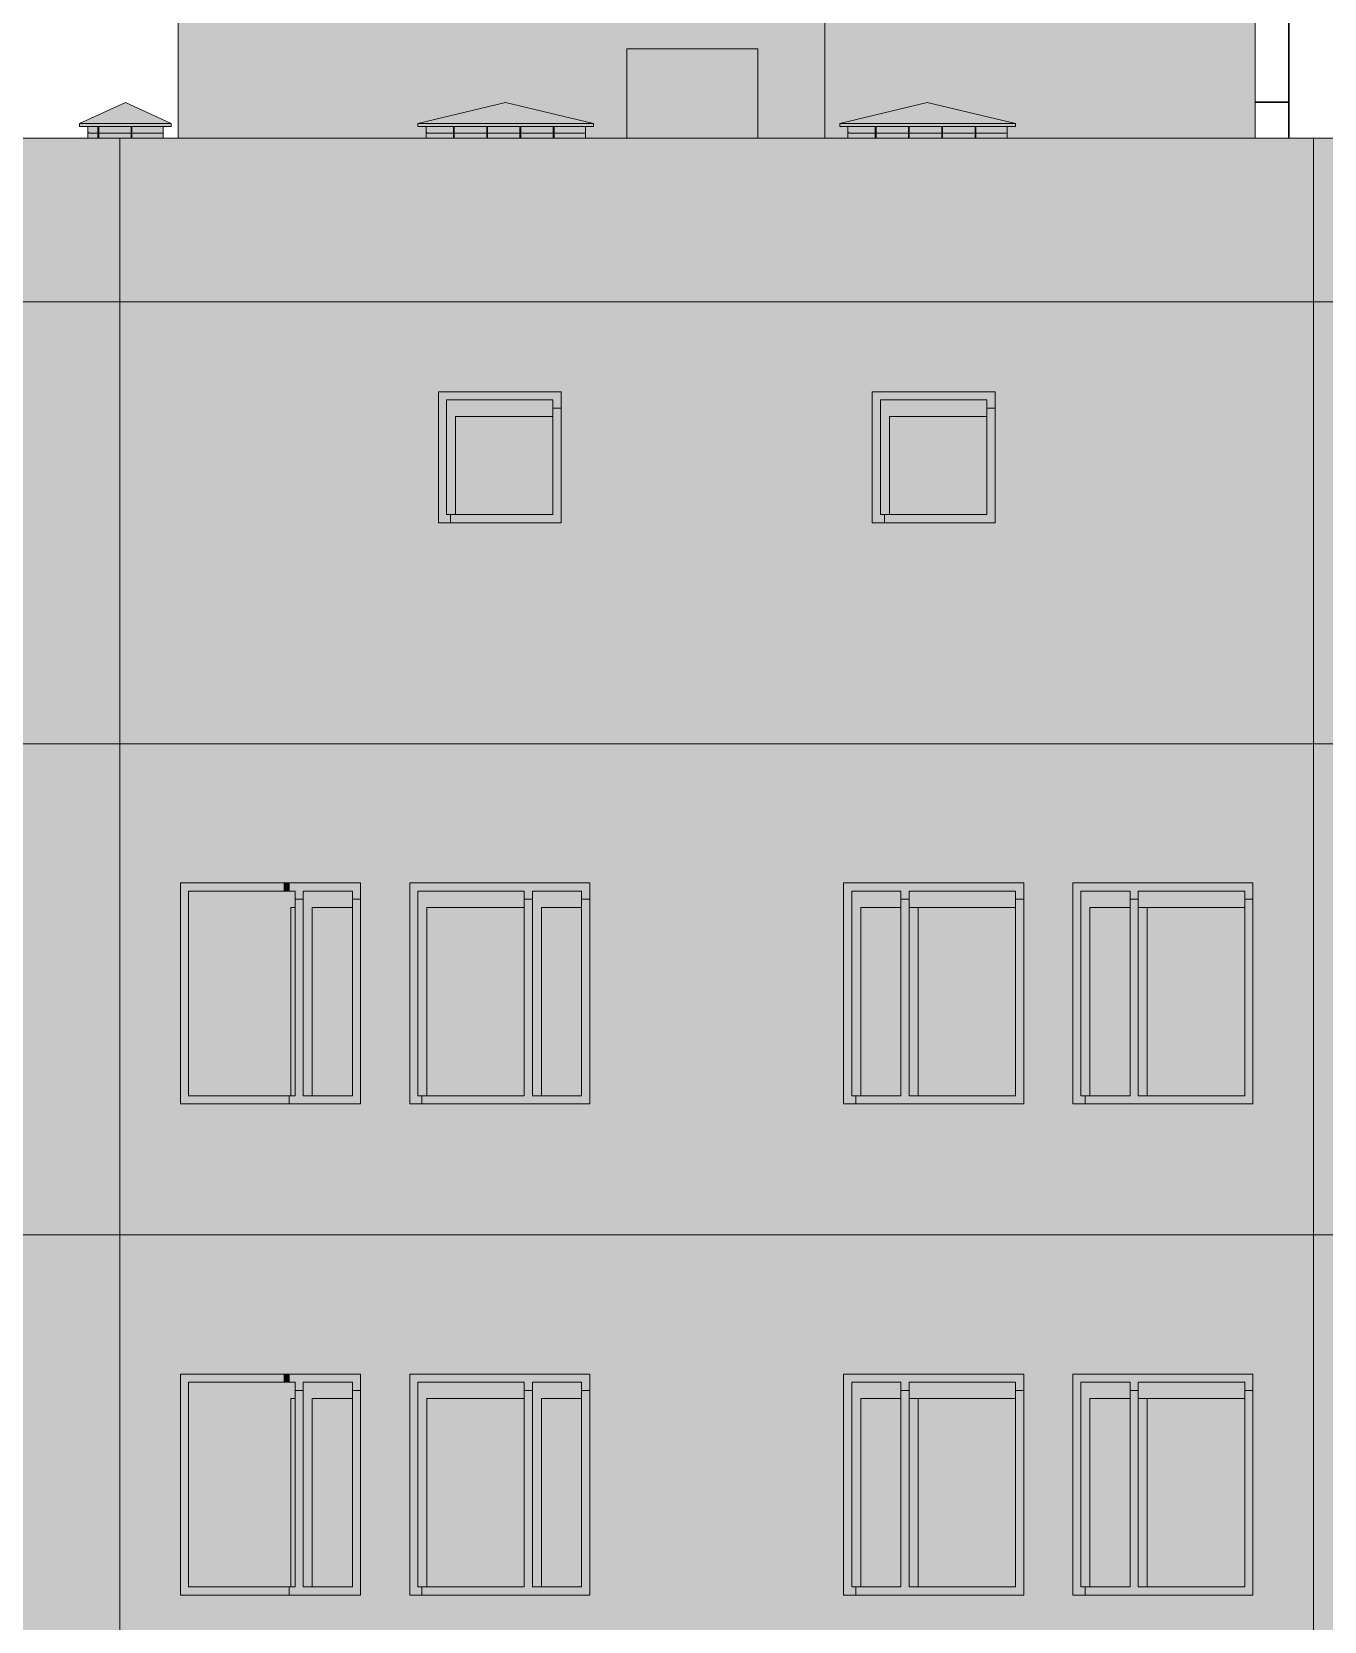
# Model space of a CAD drawing. Header units: millimetres. Extents: x 145836 to 266027, y 108786 to 206069.
# Drawn here: x 159283 to 163230, y 196719 to 201573 of the extents above; entities that cross this region are included whole.
import ezdxf

# ---------------------------------------------------------------- set-up
doc = ezdxf.new("R2010")
doc.units = ezdxf.units.MM
doc.layers.get('0').update_dxf_attribs({"color": 250})
doc.layers.add('hatch1', color=7, linetype='Continuous')

msp = doc.modelspace()

# ---------------------------------------------------------------- hatches: boundary and pattern name
at = {"lineweight": 13}
for color, points in [(253, [(159429.1, 201293.8), (159709.1, 201293.8), (159569.1, 201357.7)]), (253, [(160998.9, 201293.4), (160729.6, 201357.7), (160462.1, 201293.4)]), (253, [(162287.1, 201293.4), (162017.7, 201357.7), (161750.2, 201293.4)]), (253, [(160524.6, 200474), (160524.6, 200074), (160562, 200074), (160562, 200099), (160549.6, 200099), (160549.6, 200449), (160874.6, 200449), (160874.6, 200424), (160899.6, 200424), (160899.6, 200474)]), (253, [(162199.6, 200449), (162199.6, 200424), (162224.6, 200424), (162224.6, 200474), (161849.6, 200474), (161849.6, 200074), (161887, 200074), (161887, 200099), (161874.6, 200099), (161874.6, 200449)]), (255, [(160899.6, 200424), (160874.6, 200424), (160874.6, 200099), (160562, 200099), (160562, 200074), (160899.6, 200074)]), (255, [(162199.6, 200099), (161887, 200099), (161887, 200074), (162224.6, 200074), (162224.6, 200424), (162199.6, 200424)]), (255, [(163012.1, 198924), (162987.1, 198924), (162987.1, 198324), (162662.1, 198324), (162662.1, 198924), (162637.1, 198924), (162637.1, 198324), (162499.5, 198324), (162499.5, 198299), (163012.1, 198299)]), (255, [(163012.1, 197424), (162987.1, 197424), (162987.1, 196824), (162662.1, 196824), (162662.1, 197424), (162637.1, 197424), (162637.1, 196824), (162499.5, 196824), (162499.5, 196799), (163012.1, 196799)])]:
    msp.add_hatch(color=color, dxfattribs=at).paths.add_polyline_path(points)
at = {"lineweight": 13, "true_color": 0x787878}
h = msp.add_hatch(color=8, dxfattribs=at)
h.paths.add_polyline_path([(159429.1, 201293.8), (159429.1, 201283.8), (159709.1, 201283.8), (159709.1, 201293.8)])
h.paths.add_polyline_path([(159458.8, 201264.2), (159454.1, 201267.3), (159454.1, 201249), (159684.1, 201249), (159684.1, 201264.2)])
at = {"lineweight": 13, "true_color": 0x5c5c5c}
for points in [[(159684.1, 201283.8), (159454.1, 201283.8), (159454.1, 201267.3), (159458.8, 201264.2), (159684.1, 201264.2)], [(160973.9, 201264.2), (160973.9, 201283.8), (160487.1, 201283.8), (160487.1, 201267.3), (160491.8, 201264.2)], [(162262.1, 201264.2), (162262.1, 201283.8), (161775.2, 201283.8), (161775.2, 201267.3), (161780, 201264.2)]]:
    msp.add_hatch(color=251, dxfattribs=at).paths.add_polyline_path(points)
at = {"lineweight": 13}
h = msp.add_hatch(dxfattribs=at)
h.set_pattern_fill('AR-B816C', color=256, scale=0.25, style=0)
h.set_pattern_definition([(0, (-2666.16, 265905.47), (50.8, 50.8), [99.21875, -2.38125]), (0, (-2716.96, 265907.853), (50.8, 50.8), [99.21875, -2.38125]), (90, (-2666.16, 265905.47), (-50.8, 50.8), [-53.18125, 48.41875]), (90, (-2668.544, 265905.47), (-50.8, 50.8), [-53.18125, 48.41875])])
h.paths.add_polyline_path([(159684.1, 201283.8), (159454.1, 201283.8), (159454.1, 201267.3), (159458.8, 201264.2), (159684.1, 201264.2)])
h.paths.add_polyline_path([(159684.1, 201264.2), (159458.8, 201264.2), (159454.1, 201267.3), (159454.1, 201249), (159684.1, 201249)])
at = {"lineweight": 13, "true_color": 0x787878}
for points in [[(160998.9, 201293.4), (160462.1, 201293.4), (160462.1, 201283.8), (160998.9, 201283.8)], [(160973.9, 201264.2), (160491.8, 201264.2), (160487.1, 201267.3), (160487.1, 201249), (160973.9, 201249)], [(162287.1, 201293.4), (161750.2, 201293.4), (161750.2, 201283.8), (162287.1, 201283.8)], [(162262.1, 201264.2), (161780, 201264.2), (161775.2, 201267.3), (161775.2, 201249), (162262.1, 201249)]]:
    msp.add_hatch(color=8, dxfattribs=at).paths.add_polyline_path(points)
at = {"lineweight": 13}
h = msp.add_hatch(dxfattribs=at)
h.set_pattern_fill('AR-B816C', color=256, scale=0.25, style=0)
h.set_pattern_definition([(0, (-6965.287, 265101.4), (50.8, 50.8), [99.21875, -2.38125]), (0, (-7016.087, 265103.78), (50.8, 50.8), [99.21875, -2.38125]), (90, (-6965.287, 265101.4), (-50.8, 50.8), [-53.18125, 48.41875]), (90, (-6967.67, 265101.4), (-50.8, 50.8), [-53.18125, 48.41875])])
h.paths.add_polyline_path([(160973.9, 201283.8), (160487.1, 201283.8), (160487.1, 201267.3), (160491.8, 201264.2), (160973.9, 201264.2)])
h.paths.add_polyline_path([(160973.9, 201264.2), (160491.8, 201264.2), (160487.1, 201267.3), (160487.1, 201249), (160973.9, 201249)])
h = msp.add_hatch(dxfattribs=at)
h.set_pattern_fill('AR-B816C', color=256, scale=0.25, style=0)
h.set_pattern_definition([(0, (-5677.12, 265101.4), (50.8, 50.8), [99.21875, -2.38125]), (0, (-5727.92, 265103.78), (50.8, 50.8), [99.21875, -2.38125]), (90, (-5677.12, 265101.4), (-50.8, 50.8), [-53.18125, 48.41875]), (90, (-5679.5, 265101.4), (-50.8, 50.8), [-53.18125, 48.41875])])
h.paths.add_polyline_path([(162262.1, 201283.8), (161775.2, 201283.8), (161775.2, 201267.3), (161780, 201264.2), (162262.1, 201264.2)])
h.paths.add_polyline_path([(162262.1, 201264.2), (161780, 201264.2), (161775.2, 201267.3), (161775.2, 201249), (162262.1, 201249)])
at = {"lineweight": 13, "true_color": 0x5c6d75}
for points in [[(160549.6, 200449), (160549.6, 200099), (160577, 200099), (160577, 200399), (160874.6, 200399), (160874.6, 200449)], [(162199.6, 200399), (162199.6, 200449), (161874.6, 200449), (161874.6, 200099), (161902, 200099), (161902, 200399)]]:
    msp.add_hatch(color=147, dxfattribs=at).paths.add_polyline_path(points)
at = {"lineweight": 13, "true_color": 0x70858f}
h = msp.add_hatch(color=8, dxfattribs=at)
h.paths.add_polyline_path([(161902, 200399), (161902, 200099), (162199.6, 200099), (162199.6, 200399)])
h.paths.add_polyline_path([(160577, 200399), (160577, 200099), (160874.6, 200099), (160874.6, 200399)])
at = {"lineweight": 13, "true_color": 0x787878}
h = msp.add_hatch(color=8, dxfattribs=at)
h.dxf.hatch_style = 1
h.paths.add_polyline_path([(160052.1, 198974), (159737.1, 198974), (159737.1, 198299), (160052.1, 198299), (160052.1, 198324), (159762.1, 198324), (159762.1, 198949), (160052.1, 198949)])
h.paths.add_polyline_path([(160069, 198324), (160052.1, 198324), (160052.1, 198299), (160069, 198299)])
h = msp.add_hatch(color=8, dxfattribs=at)
h.dxf.hatch_style = 1
h.paths.add_polyline_path([(160069, 198974), (160052.1, 198974), (160052.1, 198949), (160069, 198949)])
at = {"lineweight": 13}
h = msp.add_hatch(color=253, dxfattribs=at)
h.dxf.hatch_style = 1
h.paths.add_polyline_path([(160287.1, 198974), (160069, 198974), (160069, 198949), (160087.1, 198949), (160087.1, 198924), (160112.1, 198924), (160112.1, 198949), (160262.1, 198949), (160262.1, 198924), (160287.1, 198924)])
h = msp.add_hatch(color=253, dxfattribs=at)
h.dxf.hatch_style = 1
h.paths.add_polyline_path([(160787.1, 198949), (160787.1, 198924), (160812.1, 198924), (160812.1, 198949), (160962.1, 198949), (160962.1, 198924), (160987.1, 198924), (160987.1, 198974), (160437.1, 198974), (160437.1, 198299), (160474.5, 198299), (160474.5, 198324), (160462.1, 198324), (160462.1, 198949)])
at = {"lineweight": 20}
for color, points in [(253, [(161762.1, 198974), (161762.1, 198299), (161799.5, 198299), (161799.5, 198324), (161787.1, 198324), (161787.1, 198949), (161937.1, 198949), (161937.1, 198924), (161962.1, 198924), (161962.1, 198949), (162287.1, 198949), (162287.1, 198924), (162312.1, 198924), (162312.1, 198974)]), (253, [(162462.1, 198299), (162499.5, 198299), (162499.5, 198324), (162487.1, 198324), (162487.1, 198949), (162637.1, 198949), (162637.1, 198924), (162662.1, 198924), (162662.1, 198949), (162987.1, 198949), (162987.1, 198924), (163012.1, 198924), (163012.1, 198974), (162462.1, 198974)]), (255, [(162287.1, 198324), (161962.1, 198324), (161962.1, 198924), (161937.1, 198924), (161937.1, 198324), (161799.5, 198324), (161799.5, 198299), (162312.1, 198299), (162312.1, 198924), (162287.1, 198924)]), (253, [(161762.1, 197474), (161762.1, 196799), (161799.5, 196799), (161799.5, 196824), (161787.1, 196824), (161787.1, 197449), (161937.1, 197449), (161937.1, 197424), (161962.1, 197424), (161962.1, 197449), (162287.1, 197449), (162287.1, 197424), (162312.1, 197424), (162312.1, 197474)]), (253, [(162462.1, 196799), (162499.5, 196799), (162499.5, 196824), (162487.1, 196824), (162487.1, 197449), (162637.1, 197449), (162637.1, 197424), (162662.1, 197424), (162662.1, 197449), (162987.1, 197449), (162987.1, 197424), (163012.1, 197424), (163012.1, 197474), (162462.1, 197474)]), (255, [(162287.1, 196824), (161962.1, 196824), (161962.1, 197424), (161937.1, 197424), (161937.1, 196824), (161799.5, 196824), (161799.5, 196799), (162312.1, 196799), (162312.1, 197424), (162287.1, 197424)])]:
    msp.add_hatch(color=color, dxfattribs=at).paths.add_polyline_path(points)
at = {"lineweight": 13, "true_color": 0x5c6d75}
h = msp.add_hatch(color=147, dxfattribs=at)
h.dxf.hatch_style = 1
h.paths.add_polyline_path([(160087.1, 198949), (160052.1, 198949), (160052.1, 198324), (160073.9, 198324), (160073.9, 198899), (160087.1, 198899)])
h.paths.add_polyline_path([(160052.1, 198949), (159762.1, 198949), (159762.1, 198324), (160052.1, 198324)])
h = msp.add_hatch(color=147, dxfattribs=at)
h.dxf.hatch_style = 1
h.paths.add_polyline_path([(160262.1, 198899), (160262.1, 198949), (160112.1, 198949), (160112.1, 198324), (160139.5, 198324), (160139.5, 198899)])
h = msp.add_hatch(color=147, dxfattribs=at)
h.paths.add_polyline_path([(160787.1, 198899), (160787.1, 198949), (160462.1, 198949), (160462.1, 198324), (160489.5, 198324), (160489.5, 198899)])
h.paths.add_polyline_path([(160962.1, 198899), (160962.1, 198949), (160812.1, 198949), (160812.1, 198324), (160839.5, 198324), (160839.5, 198899)])
at = {"lineweight": 20, "true_color": 0x5c6d75}
h = msp.add_hatch(color=147, dxfattribs=at)
h.paths.add_polyline_path([(162287.1, 198899), (162287.1, 198949), (161962.1, 198949), (161962.1, 198899)])
h.paths.add_polyline_path([(161937.1, 198899), (161937.1, 198949), (161787.1, 198949), (161787.1, 198324), (161814.5, 198324), (161814.5, 198899)])
for points in [[(162487.1, 198949), (162487.1, 198324), (162514.5, 198324), (162514.5, 198899), (162637.1, 198899), (162637.1, 198949)], [(162987.1, 198899), (162987.1, 198949), (162662.1, 198949), (162662.1, 198899)], [(162487.1, 197449), (162487.1, 196824), (162514.5, 196824), (162514.5, 197399), (162637.1, 197399), (162637.1, 197449)], [(162987.1, 197399), (162987.1, 197449), (162662.1, 197449), (162662.1, 197399)]]:
    msp.add_hatch(color=147, dxfattribs=at).paths.add_polyline_path(points)
at = {"lineweight": 13}
h = msp.add_hatch(color=255, dxfattribs=at)
h.dxf.hatch_style = 1
h.paths.add_polyline_path([(160287.1, 198924), (160262.1, 198924), (160262.1, 198324), (160112.1, 198324), (160112.1, 198924), (160087.1, 198924), (160087.1, 198324), (160069, 198324), (160069, 198299), (160287.1, 198299)])
h.paths.add_polyline_path([(160987.1, 198924), (160962.1, 198924), (160962.1, 198324), (160812.1, 198324), (160812.1, 198924), (160787.1, 198924), (160787.1, 198324), (160474.5, 198324), (160474.5, 198299), (160987.1, 198299)])
at = {"lineweight": 13, "true_color": 0x70858f}
h = msp.add_hatch(color=8, dxfattribs=at)
h.dxf.hatch_style = 1
h.paths.add_polyline_path([(160087.1, 198899), (160073.9, 198899), (160073.9, 198324), (160087.1, 198324)])
h.paths.add_polyline_path([(160262.1, 198899), (160139.5, 198899), (160139.5, 198324), (160262.1, 198324)])
h = msp.add_hatch(color=8, dxfattribs=at)
h.dxf.hatch_style = 1
h.paths.add_polyline_path([(160489.5, 198899), (160489.5, 198324), (160787.1, 198324), (160787.1, 198899)])
h.paths.add_polyline_path([(160839.5, 198324), (160962.1, 198324), (160962.1, 198899), (160839.5, 198899)])
h = msp.add_hatch(color=8, dxfattribs=at)
h.paths.add_polyline_path([(162287.1, 198899), (161989.5, 198899), (161989.5, 198324), (162287.1, 198324)])
h.paths.add_polyline_path([(161814.5, 198324), (161937.1, 198324), (161937.1, 198899), (161814.5, 198899)])
at = {"lineweight": 13, "true_color": 0x5c6d75}
h = msp.add_hatch(color=147, dxfattribs=at)
h.paths.add_polyline_path([(161989.5, 198899), (161962.1, 198899), (161962.1, 198324), (161989.5, 198324)])
h.paths.add_polyline_path([(162662.1, 198324), (162689.5, 198324), (162689.5, 198899), (162662.1, 198899)])
at = {"lineweight": 13, "true_color": 0x70858f}
h = msp.add_hatch(color=8, dxfattribs=at)
h.paths.add_polyline_path([(162689.5, 198324), (162987.1, 198324), (162987.1, 198899), (162689.5, 198899)])
h.paths.add_polyline_path([(162637.1, 198899), (162514.5, 198899), (162514.5, 198324), (162637.1, 198324)])
at = {"lineweight": 13, "true_color": 0x787878}
h = msp.add_hatch(color=8, dxfattribs=at)
h.dxf.hatch_style = 1
h.paths.add_polyline_path([(160052.1, 197474), (159737.1, 197474), (159737.1, 196799), (160052.1, 196799), (160052.1, 196824), (159762.1, 196824), (159762.1, 197449), (160052.1, 197449)])
h.paths.add_polyline_path([(160069, 196824), (160052.1, 196824), (160052.1, 196799), (160069, 196799)])
h = msp.add_hatch(color=8, dxfattribs=at)
h.dxf.hatch_style = 1
h.paths.add_polyline_path([(160069, 197474), (160052.1, 197474), (160052.1, 197449), (160069, 197449)])
at = {"lineweight": 13}
h = msp.add_hatch(color=253, dxfattribs=at)
h.dxf.hatch_style = 1
h.paths.add_polyline_path([(160287.1, 197474), (160069, 197474), (160069, 197449), (160087.1, 197449), (160087.1, 197424), (160112.1, 197424), (160112.1, 197449), (160262.1, 197449), (160262.1, 197424), (160287.1, 197424)])
h = msp.add_hatch(color=253, dxfattribs=at)
h.dxf.hatch_style = 1
h.paths.add_polyline_path([(160787.1, 197449), (160787.1, 197424), (160812.1, 197424), (160812.1, 197449), (160962.1, 197449), (160962.1, 197424), (160987.1, 197424), (160987.1, 197474), (160437.1, 197474), (160437.1, 196799), (160474.5, 196799), (160474.5, 196824), (160462.1, 196824), (160462.1, 197449)])
at = {"lineweight": 13, "true_color": 0x5c6d75}
h = msp.add_hatch(color=147, dxfattribs=at)
h.dxf.hatch_style = 1
h.paths.add_polyline_path([(160087.1, 197449), (160052.1, 197449), (160052.1, 196824), (160073.9, 196824), (160073.9, 197399), (160087.1, 197399)])
h.paths.add_polyline_path([(160052.1, 197449), (159762.1, 197449), (159762.1, 196824), (160052.1, 196824)])
at = {"lineweight": 13}
h = msp.add_hatch(color=255, dxfattribs=at)
h.dxf.hatch_style = 1
h.paths.add_polyline_path([(160287.1, 197424), (160262.1, 197424), (160262.1, 196824), (160112.1, 196824), (160112.1, 197424), (160087.1, 197424), (160087.1, 196824), (160069, 196824), (160069, 196799), (160287.1, 196799)])
h.paths.add_polyline_path([(160987.1, 197424), (160962.1, 197424), (160962.1, 196824), (160812.1, 196824), (160812.1, 197424), (160787.1, 197424), (160787.1, 196824), (160474.5, 196824), (160474.5, 196799), (160987.1, 196799)])
at = {"lineweight": 13, "true_color": 0x5c6d75}
h = msp.add_hatch(color=147, dxfattribs=at)
h.dxf.hatch_style = 1
h.paths.add_polyline_path([(160262.1, 197399), (160262.1, 197449), (160112.1, 197449), (160112.1, 196824), (160139.5, 196824), (160139.5, 197399)])
h = msp.add_hatch(color=147, dxfattribs=at)
h.paths.add_polyline_path([(160787.1, 197399), (160787.1, 197449), (160462.1, 197449), (160462.1, 196824), (160489.5, 196824), (160489.5, 197399)])
h.paths.add_polyline_path([(160962.1, 197399), (160962.1, 197449), (160812.1, 197449), (160812.1, 196824), (160839.5, 196824), (160839.5, 197399)])
at = {"lineweight": 20, "true_color": 0x5c6d75}
h = msp.add_hatch(color=147, dxfattribs=at)
h.paths.add_polyline_path([(162287.1, 197399), (162287.1, 197449), (161962.1, 197449), (161962.1, 197399)])
h.paths.add_polyline_path([(161937.1, 197399), (161937.1, 197449), (161787.1, 197449), (161787.1, 196824), (161814.5, 196824), (161814.5, 197399)])
at = {"lineweight": 13, "true_color": 0x70858f}
h = msp.add_hatch(color=8, dxfattribs=at)
h.dxf.hatch_style = 1
h.paths.add_polyline_path([(160087.1, 197399), (160073.9, 197399), (160073.9, 196824), (160087.1, 196824)])
h.paths.add_polyline_path([(160262.1, 197399), (160139.5, 197399), (160139.5, 196824), (160262.1, 196824)])
h = msp.add_hatch(color=8, dxfattribs=at)
h.dxf.hatch_style = 1
h.paths.add_polyline_path([(160489.5, 197399), (160489.5, 196824), (160787.1, 196824), (160787.1, 197399)])
h.paths.add_polyline_path([(160839.5, 196824), (160962.1, 196824), (160962.1, 197399), (160839.5, 197399)])
h = msp.add_hatch(color=8, dxfattribs=at)
h.paths.add_polyline_path([(162287.1, 197399), (161989.5, 197399), (161989.5, 196824), (162287.1, 196824)])
h.paths.add_polyline_path([(161814.5, 196824), (161937.1, 196824), (161937.1, 197399), (161814.5, 197399)])
at = {"lineweight": 13, "true_color": 0x5c6d75}
h = msp.add_hatch(color=147, dxfattribs=at)
h.paths.add_polyline_path([(161989.5, 197399), (161962.1, 197399), (161962.1, 196824), (161989.5, 196824)])
h.paths.add_polyline_path([(162662.1, 196824), (162689.5, 196824), (162689.5, 197399), (162662.1, 197399)])
at = {"lineweight": 13, "true_color": 0x70858f}
h = msp.add_hatch(color=8, dxfattribs=at)
h.paths.add_polyline_path([(162689.5, 196824), (162987.1, 196824), (162987.1, 197399), (162689.5, 197399)])
h.paths.add_polyline_path([(162637.1, 197399), (162514.5, 197399), (162514.5, 196824), (162637.1, 196824)])
at = {"layer": 'hatch1', "lineweight": 20, "true_color": 0xc98238}
h = msp.add_hatch(color=23, dxfattribs=at)
h.dxf.hatch_style = 1
h.paths.add_polyline_path([(161705, 202448.5), (159730, 202448.5), (159730, 201249), (160487.1, 201249), (160487.1, 201283.8), (160462.1, 201283.8), (160462.1, 201293.4), (160729.6, 201357.7), (160998.9, 201293.4), (160998.9, 201283.8), (160973.9, 201283.8), (160973.9, 201249), (161100.5, 201249), (161100.5, 201521.6), (161500.5, 201521.6), (161500.5, 201249), (161705, 201249)])
h.paths.add_polyline_path([(161100.5, 202323.7), (161475.5, 202323.7), (161475.5, 201923.7), (161100.5, 201923.7)], flags=16)
h.paths.add_polyline_path([(161125.5, 202298.7), (161450.5, 202298.7), (161450.5, 201948.7), (161125.5, 201948.7)], flags=0)
h = msp.add_hatch(color=23, dxfattribs=at)
h.dxf.hatch_style = 1
h.paths.add_polyline_path([(163019.2, 201753.4), (161705, 201753.4), (161705, 201249), (161775.2, 201249), (161775.2, 201283.8), (161750.2, 201283.8), (161750.2, 201293.4), (162017.7, 201357.7), (162287.1, 201293.4), (162287.1, 201283.8), (162262.1, 201283.8), (162262.1, 201249), (163019.2, 201249)])
at = {"layer": 'hatch1', "lineweight": 13, "true_color": 0x776950}
msp.add_hatch(color=47, dxfattribs=at).paths.add_polyline_path([(161500.5, 201521.6), (161100.5, 201521.6), (161100.5, 201249), (161137.1, 201249), (161137.1, 201484.9), (161500.5, 201484.9)])
at = {"layer": 'hatch1', "lineweight": 13, "true_color": 0xa19072}
msp.add_hatch(color=252, dxfattribs=at).paths.add_polyline_path([(161500.5, 201484.9), (161137.1, 201484.9), (161137.1, 201249), (161500.5, 201249)])
at = {"layer": 'hatch1', "lineweight": 13, "true_color": 0xf1e5a2}
h = msp.add_hatch(color=41, dxfattribs=at)
h.paths.add_polyline_path([(159552.1, 200749), (159552.1, 201249), (156067.2, 201249), (156067.2, 200749)])
h.paths.add_polyline_path([(163197.1, 201249), (163197.1, 200749), (166681.9, 200749), (166681.9, 201249)])
at = {"layer": 'hatch1', "lineweight": 13, "true_color": 0xeedf8c}
h = msp.add_hatch(color=41, dxfattribs=at)
h.dxf.hatch_style = 1
h.paths.add_polyline_path([(161374.6, 201249), (159552.1, 201249), (160052.1, 200936.1), (160052.1, 200749), (161374.6, 200749)])
h.paths.add_polyline_path([(163197.1, 201249), (161374.6, 201249), (161374.6, 200749), (163197.1, 200749)])
h.paths.add_polyline_path([(163197.1, 200749), (161374.6, 200749), (161374.6, 199399), (163197.1, 199399)])
h.paths.add_polyline_path([(161849.6, 200474), (162224.6, 200474), (162224.6, 200074), (161849.6, 200074)], flags=16)
h.paths.add_polyline_path([(161874.6, 200449), (162199.6, 200449), (162199.6, 200099), (161874.6, 200099)], flags=0)
h.paths.add_polyline_path([(161374.6, 200749), (160052.1, 200749), (160052.1, 199399), (161374.6, 199399)])
h.paths.add_polyline_path([(160899.6, 200474), (160899.6, 200074), (160524.6, 200074), (160524.6, 200474)], flags=16)
h.paths.add_polyline_path([(160874.6, 200099), (160549.6, 200099), (160549.6, 200449), (160874.6, 200449)], flags=0)
at = {"layer": 'hatch1', "lineweight": 13, "true_color": 0xb7ab6c}
h = msp.add_hatch(color=43, dxfattribs=at)
h.dxf.hatch_style = 1
h.paths.add_polyline_path([(160052.1, 200749), (160052.1, 200936.1), (159552.1, 201249), (159552.1, 200749)])
h.paths.add_polyline_path([(159552.1, 200749), (159552.1, 199399), (160052.1, 199399), (160052.1, 200749)])
at = {"layer": 'hatch1', "lineweight": 13, "true_color": 0xf1e5a2}
h = msp.add_hatch(color=41, dxfattribs=at)
h.dxf.hatch_style = 1
h.paths.add_polyline_path([(159552.1, 199399), (159552.1, 200749), (156067.2, 200749), (156067.2, 199399)])
h.paths.add_polyline_path([(158674.6, 200074), (158674.6, 200474), (159049.6, 200474), (159049.6, 200074)], flags=16)
h.paths.add_polyline_path([(158699.6, 200099), (158699.6, 200449), (159024.6, 200449), (159024.6, 200099)], flags=0)
h = msp.add_hatch(color=41, dxfattribs=at)
h.dxf.hatch_style = 1
h.paths.add_polyline_path([(163197.1, 200749), (163197.1, 199399), (166681.9, 199399), (166681.9, 200749)])
h = msp.add_hatch(color=41, dxfattribs=at)
h.dxf.hatch_style = 1
h.paths.add_polyline_path([(156067.2, 199399), (156067.2, 198974), (156612.1, 198974), (156612.1, 198299), (156067.2, 198299), (156067.2, 197899), (159552.1, 197899), (159552.1, 199399)])
h.paths.add_polyline_path([(159137.1, 198974), (159137.1, 198299), (158587.1, 198299), (158587.1, 198974)], flags=16)
h.paths.add_polyline_path([(158937.1, 198949), (159112.1, 198949), (159112.1, 198324), (158962.1, 198324), (158612.1, 198324), (158612.1, 198949)], flags=0)
h.paths.add_polyline_path([(158437.1, 198974), (158437.1, 198299), (157887.1, 198299), (157887.1, 198974)], flags=16)
h.paths.add_polyline_path([(158412.1, 198949), (158412.1, 198324), (158262.1, 198324), (157912.1, 198324), (157912.1, 198949), (158237.1, 198949)], flags=0)
h.paths.add_polyline_path([(157762.1, 198974), (157762.1, 198299), (156862.1, 198299), (156862.1, 198974)], flags=16)
h.paths.add_polyline_path([(157737.1, 198949), (157737.1, 198324), (157587.1, 198324), (157237.1, 198324), (156887.1, 198324), (156887.1, 198949), (157212.1, 198949), (157562.1, 198949)], flags=0)
at = {"layer": 'hatch1', "lineweight": 13, "true_color": 0xb7ab6c}
h = msp.add_hatch(color=43, dxfattribs=at)
h.dxf.hatch_style = 1
h.paths.add_polyline_path([(159552.1, 199399), (159552.1, 197899), (160052.1, 197899), (160052.1, 198299), (159737.1, 198299), (159737.1, 198974), (160052.1, 198974), (160052.1, 199399)])
at = {"layer": 'hatch1', "lineweight": 13, "true_color": 0xeedf8c}
h = msp.add_hatch(color=41, dxfattribs=at)
h.dxf.hatch_style = 1
h.paths.add_polyline_path([(161374.6, 199399), (160052.1, 199399), (160052.1, 198974), (160287.1, 198974), (160287.1, 198299), (160052.1, 198299), (160052.1, 197899), (161374.6, 197899)])
h.paths.add_polyline_path([(160987.1, 198974), (160987.1, 198299), (160437.1, 198299), (160437.1, 198974)], flags=16)
h.paths.add_polyline_path([(160962.1, 198949), (160962.1, 198324), (160812.1, 198324), (160812.1, 198924), (160787.1, 198924), (160787.1, 198324), (160462.1, 198324), (160462.1, 198949), (160787.1, 198949), (160787.1, 198924), (160812.1, 198924), (160812.1, 198949)], flags=0)
h.paths.add_polyline_path([(163197.1, 199399), (161374.6, 199399), (161374.6, 197899), (163197.1, 197899)])
h.paths.add_polyline_path([(161762.1, 198974), (162312.1, 198974), (162312.1, 198299), (161762.1, 198299)], flags=16)
h.paths.add_polyline_path([(161787.1, 198949), (161937.1, 198949), (161937.1, 198924), (161962.1, 198924), (161962.1, 198949), (162287.1, 198949), (162287.1, 198324), (161962.1, 198324), (161962.1, 198924), (161937.1, 198924), (161937.1, 198324), (161787.1, 198324)], flags=0)
h.paths.add_polyline_path([(162462.1, 198974), (163012.1, 198974), (163012.1, 198299), (162462.1, 198299)], flags=16)
h.paths.add_polyline_path([(162487.1, 198949), (162637.1, 198949), (162637.1, 198924), (162662.1, 198924), (162662.1, 198949), (162987.1, 198949), (162987.1, 198324), (162662.1, 198324), (162662.1, 198924), (162637.1, 198924), (162637.1, 198324), (162487.1, 198324)], flags=0)
at = {"layer": 'hatch1', "lineweight": 13, "true_color": 0xf1e5a2}
h = msp.add_hatch(color=41, dxfattribs=at)
h.dxf.hatch_style = 1
h.paths.add_polyline_path([(163197.1, 199399), (163197.1, 197899), (166681.9, 197899), (166681.9, 198299), (166137.1, 198299), (166137.1, 198974), (166681.9, 198974), (166681.9, 199399)])
h.paths.add_polyline_path([(164312.1, 198974), (164312.1, 198299), (164862.1, 198299), (164862.1, 198974)], flags=16)
h.paths.add_polyline_path([(164337.1, 198949), (164487.1, 198949), (164337.1, 198949), (164337.1, 198324), (164512.1, 198324), (164337.1, 198324)], flags=0)
h.paths.add_polyline_path([(164987.1, 198974), (165887.1, 198974), (165887.1, 198299), (164987.1, 198299)], flags=16)
h.paths.add_polyline_path([(165012.1, 198949), (165162.1, 198949), (165512.1, 198949), (165862.1, 198949), (165862.1, 198324), (165537.1, 198324), (165187.1, 198324), (165012.1, 198324)], flags=0)
at = {"layer": 'hatch1', "lineweight": 13, "true_color": 0xc98238}
h = msp.add_hatch(color=23, dxfattribs=at)
h.dxf.hatch_style = 1
h.paths.add_polyline_path([(156067.2, 197899), (156067.2, 197474), (156612.1, 197474), (156612.1, 196799), (156067.2, 196799), (156067.2, 196399), (159552.1, 196399), (159552.1, 197899)])
h.paths.add_polyline_path([(158437.1, 197474), (158437.1, 196799), (157887.1, 196799), (157887.1, 197474)], flags=16)
h.paths.add_polyline_path([(158237.1, 197449), (158412.1, 197449), (158412.1, 196824), (158262.1, 196824), (157912.1, 196824), (157912.1, 197449)], flags=0)
h.paths.add_polyline_path([(157762.1, 197474), (157762.1, 196799), (156862.1, 196799), (156862.1, 197474)], flags=16)
h.paths.add_polyline_path([(157737.1, 197449), (157737.1, 196824), (157587.1, 196824), (157237.1, 196824), (156887.1, 196824), (156887.1, 197449), (157212.1, 197449), (157562.1, 197449)], flags=0)
h.paths.add_polyline_path([(158587.1, 197474), (159137.1, 197474), (159137.1, 196799), (158587.1, 196799)], flags=16)
h.paths.add_polyline_path([(158612.1, 197449), (158937.1, 197449), (159112.1, 197449), (159112.1, 196824), (158962.1, 196824), (158612.1, 196824)], flags=0)
at = {"layer": 'hatch1', "lineweight": 13, "true_color": 0x845624}
h = msp.add_hatch(color=27, dxfattribs=at)
h.dxf.hatch_style = 1
h.paths.add_polyline_path([(159552.1, 197899), (159552.1, 196866.4), (159552.1, 196399), (160052.1, 196399), (160052.1, 196799), (159737.1, 196799), (159737.1, 197474), (160052.1, 197474), (160052.1, 197899)])
at = {"layer": 'hatch1', "lineweight": 13, "true_color": 0xb07230}
h = msp.add_hatch(color=35, dxfattribs=at)
h.dxf.hatch_style = 1
h.paths.add_polyline_path([(160052.1, 197899), (160052.1, 197474), (160287.1, 197474), (160287.1, 196799), (160052.1, 196799), (160052.1, 196399), (163197.1, 196399), (163197.1, 197899)])
h.paths.add_polyline_path([(160987.1, 197474), (160987.1, 196799), (160437.1, 196799), (160437.1, 197474)], flags=16)
h.paths.add_polyline_path([(160962.1, 197449), (160962.1, 196824), (160812.1, 196824), (160812.1, 197424), (160787.1, 197424), (160787.1, 196824), (160462.1, 196824), (160462.1, 197449), (160787.1, 197449), (160787.1, 197424), (160812.1, 197424), (160812.1, 197449)], flags=0)
h.paths.add_polyline_path([(161762.1, 197474), (162312.1, 197474), (162312.1, 196799), (161762.1, 196799)], flags=16)
h.paths.add_polyline_path([(161787.1, 197449), (161937.1, 197449), (161937.1, 197424), (161962.1, 197424), (161962.1, 197449), (162287.1, 197449), (162287.1, 196824), (161962.1, 196824), (161962.1, 197424), (161937.1, 197424), (161937.1, 196824), (161787.1, 196824)], flags=0)
h.paths.add_polyline_path([(162462.1, 197474), (163012.1, 197474), (163012.1, 196799), (162462.1, 196799)], flags=16)
h.paths.add_polyline_path([(162487.1, 197449), (162637.1, 197449), (162637.1, 197424), (162662.1, 197424), (162662.1, 197449), (162987.1, 197449), (162987.1, 196824), (162662.1, 196824), (162662.1, 197424), (162637.1, 197424), (162637.1, 196824), (162487.1, 196824)], flags=0)
at = {"layer": 'hatch1', "lineweight": 13, "true_color": 0xc98238}
h = msp.add_hatch(color=23, dxfattribs=at)
h.dxf.hatch_style = 1
h.paths.add_polyline_path([(163197.1, 197899), (163197.1, 196399), (166681.9, 196399), (166681.9, 196799), (166137.1, 196799), (166137.1, 197474), (166681.9, 197474), (166681.9, 197899)])
h.paths.add_polyline_path([(164312.1, 197474), (164312.1, 196799), (164862.1, 196799), (164862.1, 197474)], flags=16)
h.paths.add_polyline_path([(164337.1, 197449), (164487.1, 197449), (164337.1, 197449), (164337.1, 196824), (164512.1, 196824), (164337.1, 196824)], flags=0)
h.paths.add_polyline_path([(164162.1, 197474), (163612.1, 197474), (163612.1, 196799), (164162.1, 196799)], flags=16)
h.paths.add_polyline_path([(164137.1, 197449), (164137.1, 196824), (163812.1, 196824), (163637.1, 196824), (163637.1, 197449), (163787.1, 197449)], flags=0)
h.paths.add_polyline_path([(164987.1, 197474), (164987.1, 196799), (165887.1, 196799), (165887.1, 197474)], flags=16)
h.paths.add_polyline_path([(165012.1, 197449), (165162.1, 197449), (165512.1, 197449), (165862.1, 197449), (165862.1, 196824), (165537.1, 196824), (165187.1, 196824), (165012.1, 196824)], flags=0)

# ---------------------------------------------------------------- linework, layer by layer
at = {"lineweight": 13}
for p, q in [((159730, 202492.2), (159730, 201249)), ((161705, 202492.2), (161705, 201249)), ((163019.2, 201797.4), (163019.2, 201249)), ((161100.5, 201521.6), (161100.5, 201249)), ((161500.5, 201521.6), (161100.5, 201521.6)), ((161500.5, 201521.6), (161500.5, 201249)), ((159429.1, 201293.8), (159569.1, 201357.7)), ((159569.1, 201357.7), (159709.1, 201293.8)), ((160729.6, 201357.7), (160462.1, 201293.4)), ((160729.6, 201357.7), (160998.9, 201293.4)), ((162017.7, 201357.7), (161750.2, 201293.4)), ((162017.7, 201357.7), (162287.1, 201293.4)), ((159429.1, 201293.8), (159429.1, 201283.8)), ((159429.1, 201293.8), (159709.1, 201293.8)), ((159429.1, 201283.8), (159709.1, 201283.8)), ((159454.1, 201283.8), (159454.1, 201249)), ((159684.1, 201283.8), (159684.1, 201249)), ((159709.1, 201293.8), (159709.1, 201283.8)), ((160462.1, 201293.4), (160462.1, 201283.8)), ((160462.1, 201293.4), (160998.9, 201293.4)), ((160462.1, 201283.8), (160998.9, 201283.8)), ((160487.1, 201283.8), (160487.1, 201249)), ((160487.1, 201283.8), (160487.1, 201249)), ((160973.9, 201283.8), (160973.9, 201249)), ((160998.9, 201293.4), (160998.9, 201283.8)), ((161750.2, 201293.4), (161750.2, 201283.8)), ((161750.2, 201293.4), (162287.1, 201293.4)), ((161750.2, 201283.8), (162287.1, 201283.8)), ((161775.2, 201283.8), (161775.2, 201249)), ((161775.2, 201283.8), (161775.2, 201249)), ((162262.1, 201283.8), (162262.1, 201249)), ((162287.1, 201293.4), (162287.1, 201283.8)), ((159552.1, 196866.4), (159552.1, 201249)), ((160487.1, 201249), (160973.9, 201249)), ((161775.2, 201249), (162262.1, 201249))]:
    msp.add_line(p, q, dxfattribs=at)
at = {"lineweight": 30}
for p, q in [((163122.1, 201249), (163122.1, 201854.2)), ((163122.1, 201358), (163019.2, 201358))]:
    msp.add_line(p, q, dxfattribs=at)
at = {"color": 251, "lineweight": 13, "true_color": 0x5c5c5c}
for p, q in [((159454.1, 201267.3), (159458.8, 201264.2)), ((159458.8, 201264.2), (159684.1, 201264.2)), ((160487.1, 201267.3), (160491.8, 201264.2)), ((160491.8, 201264.2), (160973.9, 201264.2)), ((161775.2, 201267.3), (161780, 201264.2)), ((161780, 201264.2), (162262.1, 201264.2))]:
    msp.add_line(p, q, dxfattribs=at)
at = {"lineweight": 9}
msp.add_line((154509.6, 201249), (168239.6, 201249), dxfattribs=at)
at = {"lineweight": 20}
for p, q in [((159552.1, 168449), (159552.1, 201249)), ((163197.1, 168449), (163197.1, 201249)), ((168239.6, 200749), (154509.6, 200749)), ((160524.6, 200099), (160524.6, 200474)), ((160524.6, 200474), (160524.6, 200074)), ((160524.6, 200474), (160899.6, 200474)), ((160874.6, 200449), (160549.6, 200449)), ((160874.6, 200449), (160549.6, 200449)), ((160549.6, 200449), (160549.6, 200099)), ((160874.6, 200099), (160874.6, 200449)), ((160899.6, 200074), (160899.6, 200474)), ((160899.6, 200449), (160899.6, 200099)), ((161849.6, 200074), (161849.6, 200474)), ((161849.6, 200474), (162224.6, 200474)), ((161849.6, 200449), (161849.6, 200099)), ((161874.6, 200449), (162199.6, 200449)), ((161874.6, 200099), (161874.6, 200449)), ((161874.6, 200449), (162199.6, 200449)), ((162199.6, 200449), (162199.6, 200099)), ((162224.6, 200099), (162224.6, 200474)), ((162224.6, 200474), (162224.6, 200074)), ((160874.6, 200099), (160549.6, 200099)), ((161874.6, 200099), (162199.6, 200099)), ((160524.6, 200074), (160899.6, 200074)), ((162224.6, 200074), (161849.6, 200074)), ((168239.6, 199399), (154509.6, 199399)), ((159737.1, 198974), (160287.1, 198974)), ((159737.1, 198299), (159737.1, 198974)), ((160287.1, 198299), (160287.1, 198974)), ((160437.1, 198974), (160987.1, 198974)), ((160437.1, 198299), (160437.1, 198974)), ((160987.1, 198299), (160987.1, 198974)), ((162312.1, 198974), (161762.1, 198974)), ((161762.1, 198299), (161762.1, 198974)), ((162312.1, 198299), (162312.1, 198974)), ((163012.1, 198974), (162462.1, 198974)), ((162462.1, 198299), (162462.1, 198974)), ((163012.1, 198299), (163012.1, 198974)), ((160087.1, 198949), (159762.1, 198949)), ((160087.1, 198949), (159762.1, 198949)), ((159762.1, 198949), (159762.1, 198324)), ((160087.1, 198324), (160087.1, 198949)), ((160262.1, 198949), (160112.1, 198949)), ((160112.1, 198949), (160112.1, 198324)), ((160262.1, 198324), (160262.1, 198949)), ((160787.1, 198949), (160462.1, 198949)), ((160787.1, 198949), (160462.1, 198949)), ((160462.1, 198949), (160462.1, 198324)), ((160787.1, 198324), (160787.1, 198949)), ((160962.1, 198949), (160812.1, 198949)), ((160812.1, 198949), (160812.1, 198324)), ((160962.1, 198324), (160962.1, 198949)), ((161787.1, 198324), (161787.1, 198949)), ((161787.1, 198949), (161937.1, 198949)), ((161787.1, 198949), (161937.1, 198949)), ((161937.1, 198949), (161937.1, 198324)), ((161962.1, 198949), (162287.1, 198949)), ((161962.1, 198949), (162287.1, 198949)), ((161962.1, 198324), (161962.1, 198949)), ((162287.1, 198949), (162287.1, 198324)), ((162487.1, 198324), (162487.1, 198949)), ((162487.1, 198949), (162637.1, 198949)), ((162487.1, 198949), (162637.1, 198949)), ((162637.1, 198949), (162637.1, 198324)), ((162662.1, 198949), (162987.1, 198949)), ((162662.1, 198324), (162662.1, 198949)), ((162662.1, 198949), (162987.1, 198949)), ((162987.1, 198949), (162987.1, 198324)), ((159737.1, 198299), (160287.1, 198299)), ((160087.1, 198324), (159762.1, 198324)), ((160262.1, 198324), (160112.1, 198324)), ((160437.1, 198299), (160987.1, 198299)), ((160787.1, 198324), (160462.1, 198324)), ((160962.1, 198324), (160812.1, 198324)), ((162312.1, 198299), (161762.1, 198299)), ((161787.1, 198324), (161937.1, 198324)), ((161962.1, 198324), (162287.1, 198324)), ((163012.1, 198299), (162462.1, 198299)), ((162487.1, 198324), (162637.1, 198324)), ((162662.1, 198324), (162987.1, 198324)), ((168239.6, 197899), (154509.6, 197899)), ((159737.1, 197474), (160287.1, 197474)), ((159737.1, 196799), (159737.1, 197474)), ((160287.1, 196799), (160287.1, 197474)), ((160437.1, 197474), (160987.1, 197474)), ((160437.1, 196799), (160437.1, 197474)), ((160987.1, 196799), (160987.1, 197474)), ((162312.1, 197474), (161762.1, 197474)), ((161762.1, 196799), (161762.1, 197474)), ((162312.1, 196799), (162312.1, 197474)), ((163012.1, 197474), (162462.1, 197474)), ((162462.1, 196799), (162462.1, 197474)), ((163012.1, 196799), (163012.1, 197474)), ((160087.1, 197449), (159762.1, 197449)), ((160087.1, 197449), (159762.1, 197449)), ((159762.1, 197449), (159762.1, 196824)), ((160087.1, 196824), (160087.1, 197449)), ((160262.1, 197449), (160112.1, 197449)), ((160112.1, 197449), (160112.1, 196824)), ((160262.1, 196824), (160262.1, 197449)), ((160787.1, 197449), (160462.1, 197449)), ((160787.1, 197449), (160462.1, 197449)), ((160462.1, 197449), (160462.1, 196824)), ((160787.1, 196824), (160787.1, 197449)), ((160962.1, 197449), (160812.1, 197449)), ((160812.1, 197449), (160812.1, 196824)), ((160962.1, 196824), (160962.1, 197449)), ((161787.1, 196824), (161787.1, 197449)), ((161787.1, 197449), (161937.1, 197449)), ((161787.1, 197449), (161937.1, 197449)), ((161937.1, 197449), (161937.1, 196824)), ((161962.1, 197449), (162287.1, 197449)), ((161962.1, 197449), (162287.1, 197449)), ((161962.1, 196824), (161962.1, 197449)), ((162287.1, 197449), (162287.1, 196824)), ((162487.1, 196824), (162487.1, 197449)), ((162487.1, 197449), (162637.1, 197449)), ((162487.1, 197449), (162637.1, 197449)), ((162637.1, 197449), (162637.1, 196824)), ((162662.1, 197449), (162987.1, 197449)), ((162662.1, 196824), (162662.1, 197449)), ((162662.1, 197449), (162987.1, 197449)), ((162987.1, 197449), (162987.1, 196824)), ((159737.1, 196799), (160287.1, 196799)), ((160087.1, 196824), (159762.1, 196824)), ((160262.1, 196824), (160112.1, 196824)), ((160437.1, 196799), (160987.1, 196799)), ((160787.1, 196824), (160462.1, 196824)), ((160962.1, 196824), (160812.1, 196824)), ((162312.1, 196799), (161762.1, 196799)), ((161787.1, 196824), (161937.1, 196824)), ((161962.1, 196824), (162287.1, 196824)), ((163012.1, 196799), (162462.1, 196799)), ((162487.1, 196824), (162637.1, 196824)), ((162662.1, 196824), (162987.1, 196824))]:
    msp.add_line(p, q, dxfattribs=at)
at = {"color": 147, "lineweight": 20, "true_color": 0x5c6d75}
for p, q in [((160577, 200399), (160874.6, 200399)), ((160577, 200399), (160577, 200099)), ((161902, 200399), (162199.6, 200399)), ((161902, 200399), (161902, 200099)), ((160087.1, 198899), (160073.9, 198899)), ((160073.9, 198899), (160073.9, 198324)), ((160262.1, 198899), (160139.5, 198899)), ((160139.5, 198899), (160139.5, 198324)), ((160787.1, 198899), (160489.5, 198899)), ((160489.5, 198899), (160489.5, 198324)), ((160962.1, 198899), (160839.5, 198899)), ((160839.5, 198899), (160839.5, 198324)), ((161814.5, 198899), (161937.1, 198899)), ((161814.5, 198899), (161814.5, 198324)), ((161962.1, 198899), (162287.1, 198899)), ((161989.5, 198899), (161989.5, 198324)), ((162514.5, 198899), (162637.1, 198899)), ((162514.5, 198899), (162514.5, 198324)), ((162662.1, 198899), (162987.1, 198899)), ((162689.5, 198899), (162689.5, 198324)), ((160087.1, 197399), (160073.9, 197399)), ((160073.9, 197399), (160073.9, 196824)), ((160262.1, 197399), (160139.5, 197399)), ((160139.5, 197399), (160139.5, 196824)), ((160787.1, 197399), (160489.5, 197399)), ((160489.5, 197399), (160489.5, 196824)), ((160962.1, 197399), (160839.5, 197399)), ((160839.5, 197399), (160839.5, 196824)), ((161814.5, 197399), (161937.1, 197399)), ((161814.5, 197399), (161814.5, 196824)), ((161962.1, 197399), (162287.1, 197399)), ((161989.5, 197399), (161989.5, 196824)), ((162514.5, 197399), (162637.1, 197399)), ((162514.5, 197399), (162514.5, 196824)), ((162662.1, 197399), (162987.1, 197399)), ((162689.5, 197399), (162689.5, 196824))]:
    msp.add_line(p, q, dxfattribs=at)
at = {"color": 253, "lineweight": 20}
for p, q in [((160874.6, 200424), (160899.6, 200424)), ((162199.6, 200424), (162224.6, 200424)), ((160562, 200099), (160562, 200074)), ((161887, 200099), (161887, 200074)), ((160112.1, 198924), (160087.1, 198924)), ((160287.1, 198924), (160262.1, 198924)), ((160812.1, 198924), (160787.1, 198924)), ((160987.1, 198924), (160962.1, 198924)), ((161937.1, 198924), (161962.1, 198924)), ((162287.1, 198924), (162312.1, 198924)), ((162637.1, 198924), (162662.1, 198924)), ((162987.1, 198924), (163012.1, 198924)), ((160474.5, 198324), (160474.5, 198299)), ((161799.5, 198324), (161799.5, 198299)), ((162499.5, 198324), (162499.5, 198299)), ((160112.1, 197424), (160087.1, 197424)), ((160287.1, 197424), (160262.1, 197424)), ((160812.1, 197424), (160787.1, 197424)), ((160987.1, 197424), (160962.1, 197424)), ((161937.1, 197424), (161962.1, 197424)), ((162287.1, 197424), (162312.1, 197424)), ((162637.1, 197424), (162662.1, 197424)), ((162987.1, 197424), (163012.1, 197424)), ((160474.5, 196824), (160474.5, 196799)), ((161799.5, 196824), (161799.5, 196799)), ((162499.5, 196824), (162499.5, 196799))]:
    msp.add_line(p, q, dxfattribs=at)
at = {"color": 8, "lineweight": 13, "true_color": 0x828282}
for p, q in [((160069, 198974), (160069, 198949)), ((160069, 198324), (160069, 198299)), ((160069, 197474), (160069, 197449)), ((160069, 196824), (160069, 196799))]:
    msp.add_line(p, q, dxfattribs=at)

doc.saveas('drawing.dxf')
